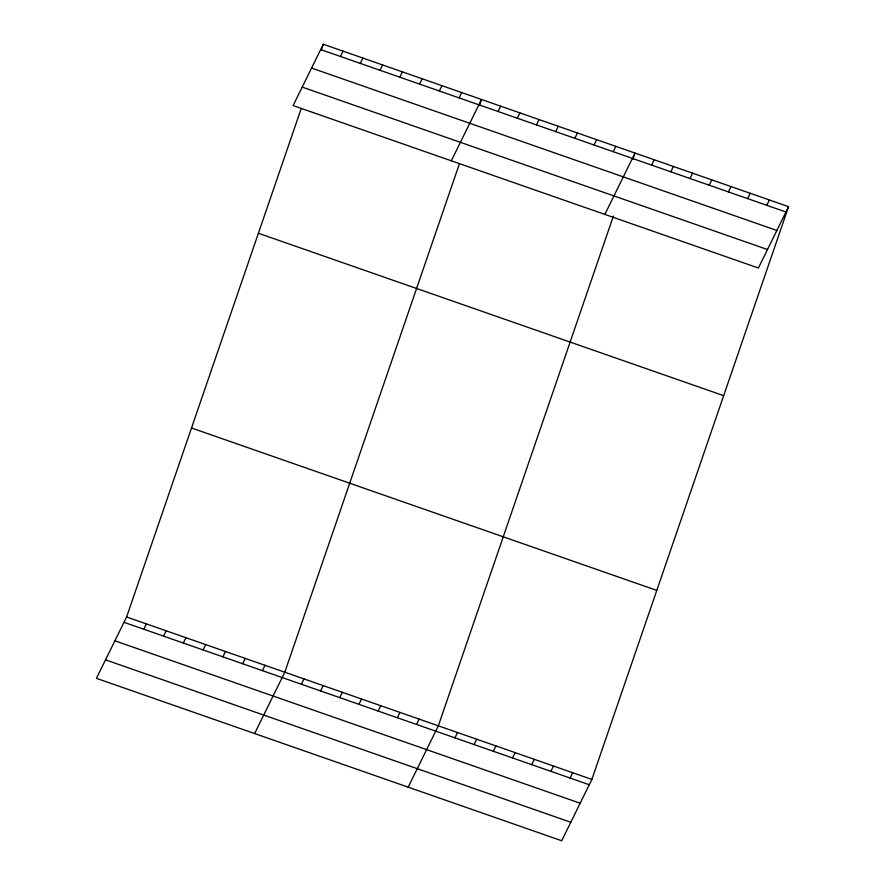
<?xml version="1.0" encoding="UTF-8"?>
<svg xmlns="http://www.w3.org/2000/svg" width="885" height="885" viewBox="0 0 885 885"><rect width="100%" height="100%" fill="white"/><g stroke="black" fill="none" stroke-linecap="round" stroke-linejoin="round"><path stroke-width="1.33" d="M788.568 206.67L758.39 268.011L293.123 105.58L323.302 44.25L788.568 206.67L591.877 779.419L561.698 840.75L96.432 678.33L126.61 616.989L301.243 108.49M321.178 50.423L323.302 44.25M459.437 163.714L284.804 672.213L254.626 733.554M479.371 105.647L481.495 99.474L451.317 160.805M613.394 216.073L438.341 725.822L408.162 787.152M632.908 159.245L635.032 153.072L604.853 214.402M340.448 56.474L343.07 51.153M360.228 63.377L362.85 58.056M379.997 70.28L382.619 64.959M399.777 77.183L402.398 71.862M143.757 629.224L146.379 623.892M419.545 84.086L422.167 78.765M163.537 636.127L166.159 630.795M439.325 90.989L441.947 85.668M183.306 643.03L185.927 637.698M459.094 97.892L461.716 92.571M203.085 649.933L205.707 644.601M222.854 656.836L225.476 651.504M498.067 111.499L500.689 106.178M242.634 663.739L245.256 658.407M517.26 118.203L519.882 112.871M262.402 670.642L265.024 665.31M536.454 124.896L539.065 119.575M555.647 131.599L558.258 126.278M301.376 684.238L303.998 678.917M574.83 138.292L577.451 132.971M320.569 690.942L323.18 685.621M594.023 144.996L596.645 139.675M339.763 697.645L342.373 692.313M613.216 151.7L615.838 146.368M358.945 704.338L361.567 699.017M378.138 711.042L380.76 705.721M651.603 165.097L654.225 159.776M397.332 717.746L399.954 712.414M670.797 171.801L673.419 166.468M416.525 724.439L419.147 719.118M689.99 178.493L692.612 173.172M709.184 185.197L711.806 179.876M454.912 737.847L457.534 732.514M728.377 191.901L730.999 186.569M474.106 744.539L476.727 739.218M747.571 198.594L750.192 193.273M493.299 751.243L495.921 745.922M766.764 205.298L769.375 199.977M512.492 757.936L515.114 752.615M531.686 764.64L534.308 759.319M550.879 771.344L553.49 766.012M570.073 778.037L572.683 772.716M320.68 49.571L785.957 212.002M311.586 68.056L776.853 230.476M302.216 87.106L767.483 249.526M258.387 233.253L723.664 395.672M191.514 427.986L656.792 590.406M126.61 616.989L591.877 779.419M123.988 622.321L589.255 784.741M114.895 640.806L580.162 803.226M105.525 659.845L570.792 822.265"/></g></svg>
